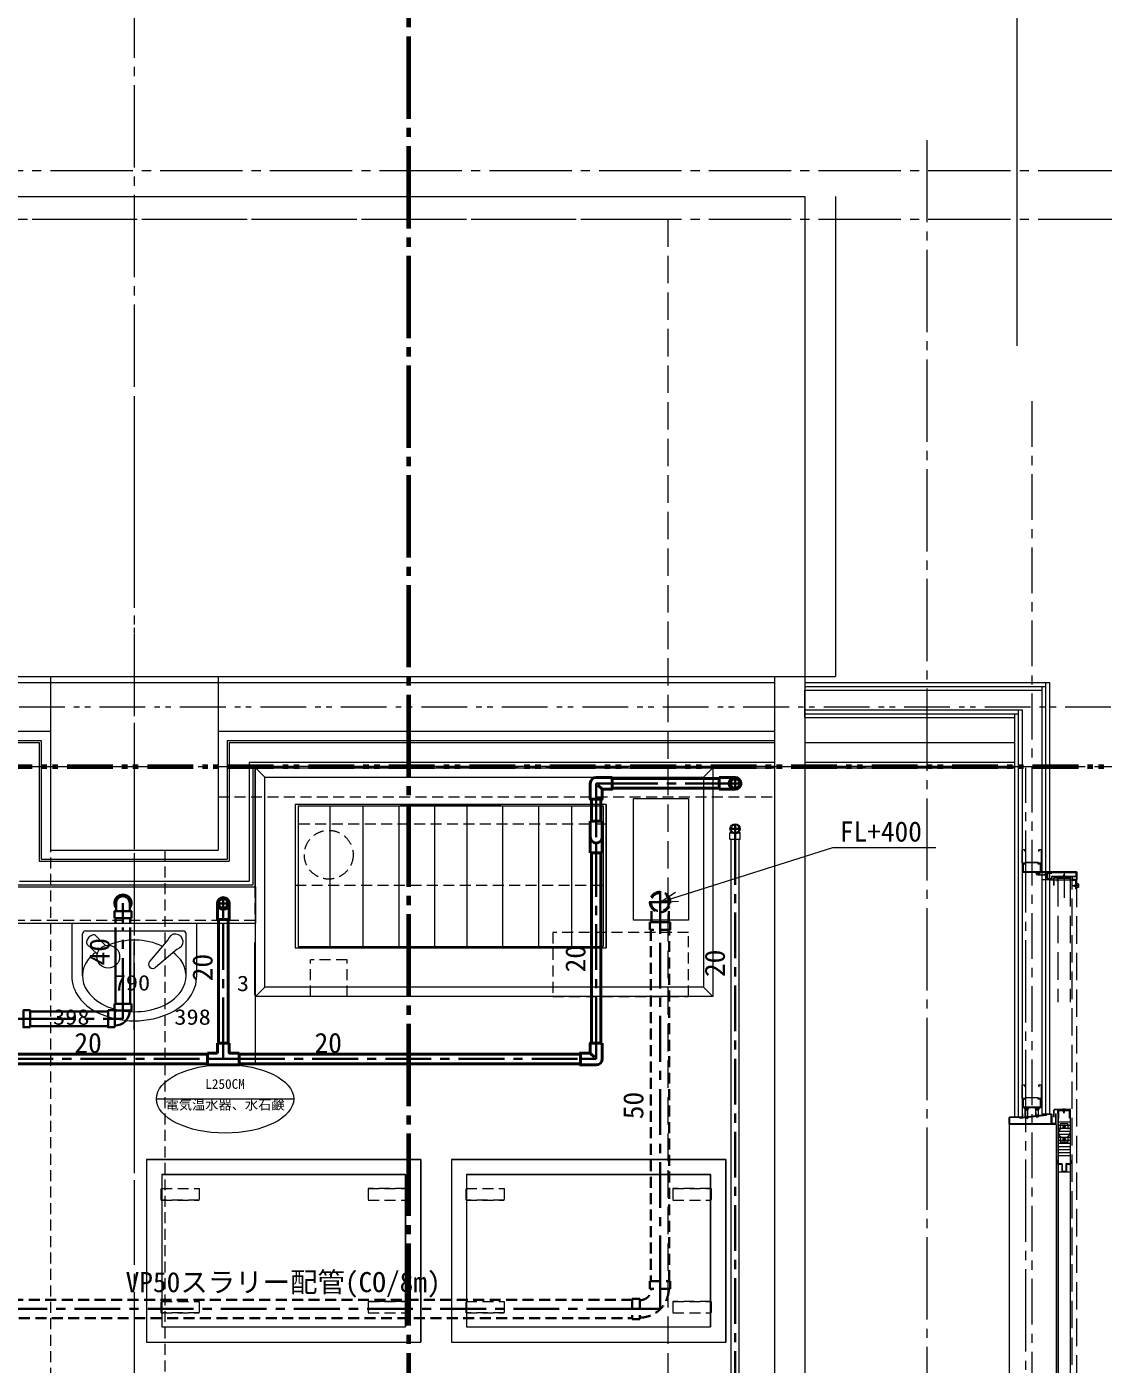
# Model space of a CAD drawing. Units: millimetres at full size, sheet at 1:30. Extents: x -16828 to 149130, y 47892 to 100313.
# Drawn here: x 22932 to 26464, y 61589 to 65977 of the extents above; entities that cross this region are included whole.
import ezdxf
from ezdxf.enums import TextEntityAlignment as Align

# ---------------------------------------------------------------- set-up
doc = ezdxf.new("R2010")
doc.units = ezdxf.units.MM
doc.header["$LTSCALE"] = 30
for name, pattern in [('CHAIN1', [8, 5, -1, 1, -1]), ('CHAIN2', [12, 9, -1, 1, -1]), ('DASHED1', [1.8, 1.2, -0.6]), ('DASHED3', [4, 3, -1]), ('DOUBLE_CHAIN1', [8.8, 5, -1, 0.6, -0.6, 0.6, -1]), ('LONG_DOUBLE_CHAIN', [21.8, 18, -1, 0.6, -0.6, 0.6, -1])]:
    doc.linetypes.add(name, pattern=pattern)
for name, color, linetype, lineweight in [('0-0', 7, 'CHAIN2', 15), ('0-1', 7, 'Continuous', 15), ('0-8', 7, 'Continuous', 15), ('2-0_通芯', 7, 'DOUBLE_CHAIN1', 15), ('2-1_躯体', 7, 'Continuous', 15), ('2-2_間仕切り芯', 7, 'DOUBLE_CHAIN1', 15), ('2-3_間仕切り', 7, 'Continuous', 15), ('2-A_建具', 7, 'Continuous', 15), ('2-B_金物', 7, 'Continuous', 15), ('3-0_AIHO08-壁芯', 7, 'CHAIN2', 15), ('3-4_AIHO30-厨房機器', 7, 'Continuous', 15), ('3-6_AIHO33-厨房機器隠れ線', 7, 'DASHED1', 15), ('3-8_AIHO30-厨房機器LL', 7, 'Continuous', 15), ('3-9_AIHO32-厨房機器補助線', 7, 'LONG_DOUBLE_CHAIN', 15), ('3-A_AIHO34-移動式板金', 7, 'Continuous', 15), ('3-B_AIHO37-移動式板金隠れ線', 7, 'DASHED1', 15), ('3-C_AIHO34-移動式板金LL', 7, 'Continuous', 15), ('3-D_AIHO47-移動式板金アウトライン', 7, 'DASHED1', 15), ('4-5_既存1', 7, 'Continuous', 15), ('4-7_AIHO13-衛生器具', 7, 'Continuous', 15), ('9-6_無題7', 7, 'Continuous', 15), ('9-9_配管－汚水１：硬質塩ビ管（ＤＶ）', 2, 'Continuous', 30), ('9-A_配管－給水３：ＶＬＰ(ＶＤ)', 5, 'Continuous', 40), ('9-B_配管－給湯１２：ＨＴＬＰ（ＵＸ）', 3, 'Continuous', 20)]:
    doc.layers.add(name, color=color, linetype=linetype, lineweight=lineweight)
doc.styles.add('ＭＳ ゴシック', font='')
doc.styles.get('ＭＳ ゴシック').set_extended_font_data('MS Gothic')

msp = doc.modelspace()

# ---------------------------------------------------------------- linework, layer by layer
at = {"layer": '0-0', "color": 1, "lineweight": 60}
msp.add_line((24184.96, 68105.86), (24184.96, 49250.86), dxfattribs=at)
at = {"layer": '0-0'}
for p, q in [((23284.96, 66505.86), (23284.96, 55500.86)), ((11849.96, 65505.86), (32584.96, 65505.86)), ((-9565.04, 63550.86), (35684.96, 63550.86))]:
    msp.add_line(p, q, dxfattribs=at)
at = {"layer": '0-0', "linetype": 'DASHED1'}
msp.add_line((23384.96, 63275.86), (23384.96, 55775.86), dxfattribs=at)
at = {"layer": '0-1'}
for p, q in [((-6110.04, 63845.86), (25484.96, 63845.86)), ((23559.96, 63845.86), (23559.96, 63275.86)), ((25384.96, 63845.86), (25384.96, 59570.86)), ((18459.96, 63665.86), (23009.96, 63665.86)), ((23559.96, 63665.86), (25384.96, 63665.86))]:
    msp.add_line(p, q, dxfattribs=at)
at = {"layer": '0-1', "linetype": 'DASHED3'}
msp.add_line((-925.04, 63825.86), (25384.96, 63825.86), dxfattribs=at)
at = {"layer": '0-1', "linetype": 'DASHED1'}
for p, q in [((23009.96, 63845.86), (23009.96, 55775.86)), ((23559.96, 63450.86), (25384.96, 63450.86))]:
    msp.add_line(p, q, dxfattribs=at)
at = {"layer": '0-1'}
msp.add_lwpolyline([(23009.96, 63845.86), (23009.96, 63275.86), (23559.96, 63275.86)], dxfattribs=at)
at = {"layer": '0-8', "linetype": 'CHAIN2'}
for p, q in [((25884.96, 65605.86), (25884.96, 56653.83)), ((11849.96, 65345.86), (33684.96, 65345.86))]:
    msp.add_line(p, q, dxfattribs=at)
at = {"layer": '0-8', "linetype": 'DASHED3'}
for p, q in [((11324.96, 65345.86), (25034.96, 65345.86)), ((25034.96, 65345.86), (25034.96, 61395.86))]:
    msp.add_line(p, q, dxfattribs=at)
at = {"layer": '0-8'}
msp.add_lwpolyline([(11849.96, 75025.86), (11849.96, 65420.86), (25484.96, 65420.86), (25484.96, 59470.86)], dxfattribs=at)
at = {"layer": '2-0_通芯'}
for p, q in [((23284.96, 64749.43), (23284.96, 62088.17)), ((-9565.04, 63745.86), (35684.96, 63745.86))]:
    msp.add_line(p, q, dxfattribs=at)
at = {"layer": '2-0_通芯', "color": 1, "lineweight": 60}
msp.add_line((-10727.74, 63550.86), (35684.96, 63550.86), dxfattribs=at)
at = {"layer": '2-1_躯体'}
for p, q in [((25584.96, 65420.86), (25584.96, 63845.86)), ((22049.96, 63845.86), (25384.96, 63845.86)), ((23009.96, 63845.86), (23009.96, 63275.86)), ((23559.96, 63845.86), (23559.96, 63275.86)), ((25384.96, 63845.86), (25384.96, 63635.86)), ((25484.96, 63845.86), (25584.96, 63845.86)), ((23559.96, 63665.86), (25384.96, 63665.86)), ((23009.96, 63275.86), (23559.96, 63275.86))]:
    msp.add_line(p, q, dxfattribs=at)
at = {"layer": '2-1_躯体', "linetype": 'DASHED3'}
msp.add_line((22049.96, 63825.86), (25384.96, 63825.86), dxfattribs=at)
at = {"layer": '2-1_躯体'}
msp.add_lwpolyline([(22089.96, 63770.86), (22089.96, 63665.86), (23009.96, 63665.86)], dxfattribs=at)
at = {"layer": '2-2_間仕切り芯', "linetype": 'CHAIN1'}
msp.add_line((26229.96, 64749.43), (26229.96, 58589.33), dxfattribs=at)
at = {"layer": '2-3_間仕切り'}
for p, q in [((25484.96, 63825.86), (25484.96, 63800.86)), ((25484.96, 63813.36), (26274.96, 63813.36)), ((26262.46, 63813.36), (26262.46, 62410.86)), ((26274.96, 63825.86), (26274.96, 62410.86)), ((25484.96, 63735.86), (25484.96, 63800.86)), ((25484.96, 63800.86), (26262.46, 63800.86)), ((25484.96, 63710.86), (25484.96, 63735.86)), ((25484.96, 63723.36), (26184.96, 63723.36)), ((26172.46, 63723.36), (26172.46, 62400.86)), ((26184.96, 63735.86), (26184.96, 62400.86)), ((25484.96, 63710.86), (26172.46, 63710.86)), ((22089.96, 63635.86), (22979.96, 63635.86)), ((22979.96, 63635.86), (22979.96, 63245.86)), ((23589.96, 63635.86), (23589.96, 63245.86)), ((23589.96, 63635.86), (25384.96, 63635.86)), ((22089.96, 63629.36), (22973.46, 63629.36)), ((23596.46, 63629.36), (23596.46, 63239.36)), ((25484.96, 63629.36), (26172.46, 63629.36)), ((23661.46, 63564.36), (23661.46, 63174.36)), ((23673.96, 63551.86), (23673.96, 63161.86)), ((23673.96, 63551.86), (25384.96, 63551.86)), ((23679.96, 63545.86), (23679.96, 63155.86)), ((23679.96, 63545.86), (25384.96, 63545.86)), ((25484.96, 63551.86), (26172.46, 63551.86)), ((22979.96, 63245.86), (23589.96, 63245.86)), ((22886.96, 63155.86), (23682.96, 63155.86)), ((22908.46, 63174.36), (23661.46, 63174.36))]:
    msp.add_line(p, q, dxfattribs=at)
for points in [[(25484.96, 63825.86), (26287.46, 63825.86), (26287.46, 62410.86)], [(25484.96, 63735.86), (26197.46, 63735.86), (26197.46, 62400.86)], [(22973.46, 63629.36), (22973.46, 63239.36), (23596.46, 63239.36)], [(23596.46, 63629.36), (25384.96, 63629.36), (25384.96, 63564.36)], [(25484.96, 63629.36), (25484.96, 63564.36), (26172.46, 63564.36)], [(22895.96, 63551.86), (22895.96, 63161.86), (23673.96, 63161.86)], [(23661.46, 63564.36), (25384.96, 63564.36), (25384.96, 63545.86)], [(25484.96, 63564.36), (25484.96, 63545.86), (26172.46, 63545.86)]]:
    msp.add_lwpolyline(points, dxfattribs=at)
at = {"layer": '2-A_建具'}
for p, q in [((26197.46, 63233.96), (26197.46, 63276.56)), ((26206.66, 63276.96), (26198.26, 63276.96)), ((26198.66, 63277.76), (26206.26, 63277.76)), ((26206.66, 63272.76), (26206.66, 63276.96)), ((26207.13, 63233.56), (26209.13, 63235.56)), ((26250.79, 63235.56), (26209.13, 63235.56)), ((26250.79, 63235.56), (26252.79, 63233.56)), ((26252.46, 63272.76), (26252.46, 63276.56)), ((26261.66, 63276.96), (26253.26, 63276.96)), ((26253.66, 63277.76), (26261.26, 63277.76)), ((26261.66, 63233.56), (26261.66, 63276.96)), ((26262.46, 63233.96), (26262.46, 63276.56)), ((26199.96, 63205.16), (26199.96, 63230.36)), ((26209.96, 63230.46), (26202.26, 63230.46)), ((26257.56, 63202.76), (26202.36, 63202.76)), ((26207.81, 63233.11), (26209.46, 63234.76)), ((26250.46, 63234.76), (26209.46, 63234.76)), ((26246.49, 63201.13), (26252.83, 63194.79)), ((26248.09, 63202.36), (26254.05, 63196.4)), ((26261.26, 63232.76), (26249.96, 63232.76)), ((26249.96, 63230.46), (26249.96, 63232.76)), ((26257.66, 63230.46), (26249.96, 63230.46)), ((26280.36, 63202.76), (26249.96, 63202.76)), ((26280.36, 63193.76), (26249.96, 63193.76)), ((26250.46, 63234.76), (26252.11, 63233.11)), ((26261.66, 63233.56), (26252.79, 63233.56)), ((26257.66, 63205.06), (26257.66, 63230.46)), ((26259.96, 63205.16), (26259.96, 63230.36)), ((26376.66, 63204.36), (26263.46, 63204.36)), ((26279.2, 63201.76), (26267.66, 63201.76)), ((26281.51, 63194.76), (26267.66, 63194.76)), ((26278.87, 63200.26), (26274.1, 63200.26)), ((26281.85, 63196.26), (26274.1, 63196.26)), ((26278.46, 63202.76), (26278.46, 63204.36)), ((26278.46, 63202.76), (26376.86, 63202.76)), ((26278.46, 63199.26), (26278.46, 63184.46)), ((26280.76, 63200.46), (26280.76, 63183.26)), ((26280.76, 63200.46), (26294.86, 63200.46)), ((26294.86, 63202.76), (26294.86, 63200.46)), ((26296.66, 63190.96), (26375.26, 63190.96)), ((26376.86, 63201.36), (26375.26, 63201.36)), ((26375.26, 63190.96), (26375.26, 63201.36)), ((26378.46, 63181.16), (26378.46, 63202.56)), ((26263.46, 63179.36), (26294.86, 63179.36)), ((26278.46, 63180.96), (26278.46, 63179.36)), ((26280.76, 63183.26), (26294.86, 63183.26)), ((26294.86, 63180.96), (26294.86, 63183.26)), ((26296.46, 63189.36), (26375.06, 63189.36)), ((26296.46, 63181.16), (26296.46, 63189.36)), ((26361.46, 63181.16), (26361.46, 63189.36)), ((26363.06, 63180.96), (26363.06, 63189.36)), ((26363.26, 63179.36), (26376.66, 63179.36)), ((26197.46, 62462.06), (26197.46, 62504.66)), ((26198.26, 62461.66), (26198.26, 62505.06)), ((26206.66, 62505.06), (26198.26, 62505.06)), ((26198.66, 62505.86), (26206.26, 62505.86)), ((26206.66, 62500.86), (26206.66, 62505.06)), ((26206.66, 62500.86), (26207.46, 62500.86)), ((26207.46, 62500.86), (26207.46, 62504.66)), ((26252.46, 62500.86), (26252.46, 62504.66)), ((26252.46, 62500.86), (26253.26, 62500.86)), ((26261.66, 62505.06), (26253.26, 62505.06)), ((26253.26, 62500.86), (26253.26, 62505.06)), ((26253.66, 62505.86), (26261.26, 62505.86)), ((26261.66, 62461.66), (26261.66, 62505.06)), ((26262.46, 62462.06), (26262.46, 62504.66)), ((26207.13, 62461.66), (26198.26, 62461.66)), ((26209.96, 62460.86), (26198.66, 62460.86)), ((26199.96, 62433.26), (26199.96, 62458.46)), ((26202.26, 62433.16), (26202.26, 62458.56)), ((26209.96, 62458.56), (26202.26, 62458.56)), ((26207.13, 62461.66), (26209.13, 62463.66)), ((26207.81, 62461.21), (26209.46, 62462.86)), ((26250.79, 62463.66), (26209.13, 62463.66)), ((26250.46, 62462.86), (26209.46, 62462.86)), ((26209.96, 62458.56), (26209.96, 62460.86)), ((26249.96, 62458.56), (26249.96, 62460.86)), ((26261.26, 62460.86), (26249.96, 62460.86)), ((26257.66, 62458.56), (26249.96, 62458.56)), ((26250.46, 62462.86), (26252.11, 62461.21)), ((26250.79, 62463.66), (26252.79, 62461.66)), ((26261.66, 62461.66), (26252.79, 62461.66)), ((26257.66, 62433.16), (26257.66, 62458.56)), ((26259.96, 62433.26), (26259.96, 62458.46)), ((26198.46, 62400.86), (26198.46, 62410.86)), ((26200.06, 62410.86), (26198.46, 62410.86)), ((26200.06, 62401.76), (26200.06, 62410.86)), ((26257.66, 62433.16), (26202.26, 62433.16)), ((26257.56, 62430.86), (26202.36, 62430.86)), ((26207.96, 62397.36), (26207.96, 62426.36)), ((26208.36, 62428.23), (26214.33, 62422.27)), ((26208.96, 62398.52), (26208.96, 62410.06)), ((26209.59, 62429.83), (26215.93, 62423.49)), ((26210.46, 62398.85), (26210.46, 62403.62)), ((26214.46, 62395.87), (26214.46, 62403.62)), ((26215.96, 62396.21), (26215.96, 62410.06)), ((26216.96, 62397.36), (26216.96, 62426.36)), ((26242.96, 62402.36), (26242.96, 62426.36)), ((26243.96, 62401.21), (26243.96, 62415.06)), ((26250.33, 62429.83), (26243.99, 62423.49)), ((26245.46, 62400.87), (26245.46, 62408.62)), ((26251.55, 62428.23), (26245.59, 62422.27)), ((26249.46, 62403.85), (26249.46, 62408.62)), ((26250.96, 62403.52), (26250.96, 62415.06)), ((26251.96, 62402.36), (26251.96, 62426.36)), ((26263.46, 62410.86), (26292.56, 62410.86)), ((26269.96, 62409.26), (26269.96, 62410.86)), ((26269.96, 62409.26), (26293.36, 62409.26)), ((26277.86, 62409.26), (26277.86, 62406.96)), ((26293.36, 62380.16), (26293.36, 62409.26)), ((26294.96, 62408.46), (26294.96, 62379.06)), ((26301.86, 62400.86), (26301.86, 62423.36)), ((26303.86, 62424.66), (26355.66, 62424.66)), ((26304.36, 62425.86), (26354.36, 62425.86)), ((26307.86, 62377.46), (26307.86, 62410.86)), ((26309.46, 62410.86), (26307.86, 62410.86)), ((26309.46, 62378.56), (26309.46, 62410.86)), ((26314.06, 62422.16), (26314.06, 62413.86)), ((26314.06, 62413.86), (26315.26, 62413.86)), ((26315.26, 62423.46), (26355.66, 62423.46)), ((26315.26, 62423.46), (26315.26, 62413.86)), ((26315.46, 62421.96), (26315.46, 61487.86)), ((26316.06, 62422.26), (26316.06, 61487.56)), ((26316.06, 62422.26), (26322.96, 62422.26)), ((26316.36, 62422.86), (26322.96, 62422.86)), ((26353.26, 62420.26), (26317.66, 62420.26)), ((26317.66, 62396.86), (26317.66, 62420.26)), ((26351.86, 62421.86), (26319.06, 62421.86)), ((26322.96, 62422.86), (26322.96, 62422.26)), ((26339.46, 62425.86), (26331.46, 62425.86)), ((26331.46, 62425.56), (26331.46, 62425.86)), ((26339.46, 62425.56), (26331.46, 62425.56)), ((26331.46, 62425.56), (26333.96, 62423.06)), ((26332.47, 62424.66), (26333.31, 62423.86)), ((26333.31, 62423.86), (26337.61, 62423.86)), ((26333.46, 62421.06), (26337.46, 62422.47)), ((26333.46, 62419.65), (26337.46, 62421.06)), ((26333.46, 62418.24), (26337.46, 62419.65)), ((26333.46, 62416.83), (26337.46, 62418.24)), ((26333.96, 62417.48), (26333.96, 62423.06)), ((26336.96, 62423.06), (26333.96, 62423.06)), ((26335.46, 62413.86), (26333.96, 62417.48)), ((26333.98, 62415.6), (26337.2, 62416.74)), ((26334.6, 62414.41), (26336.87, 62415.21)), ((26335.46, 62413.86), (26336.96, 62417.48)), ((26339.46, 62425.56), (26336.96, 62423.06)), ((26336.96, 62417.48), (26336.96, 62423.06)), ((26338.45, 62424.66), (26337.61, 62423.86)), ((26339.46, 62425.56), (26339.46, 62425.86)), ((26347.96, 62422.86), (26354.56, 62422.86)), ((26353.26, 62396.86), (26353.26, 62420.26)), ((26354.86, 62422.26), (26354.86, 61487.56)), ((26355.46, 62421.96), (26355.46, 61487.86)), ((26355.66, 62413.86), (26355.66, 62424.66)), ((26355.66, 62413.86), (26356.86, 62413.86)), ((26356.86, 62413.86), (26356.86, 62423.36)), ((26155.46, 62378.26), (26155.46, 62398.46)), ((26155.46, 62375.86), (26155.46, 60590.86)), ((26197.56, 62399.26), (26157.06, 62399.26)), ((26157.06, 62377.46), (26157.06, 62399.26)), ((26307.86, 62377.46), (26157.06, 62377.46)), ((26157.86, 62400.86), (26198.46, 62400.86)), ((26306.76, 62375.86), (26157.86, 62375.86)), ((26190.06, 62396.96), (26190.06, 62399.26)), ((26307.86, 62379.06), (26294.96, 62379.06)), ((26309.46, 62375.86), (26309.46, 60590.86)), ((26317.66, 62396.86), (26316.06, 62396.86)), ((26316.06, 62384.06), (26354.86, 62384.06)), ((26316.06, 62374.06), (26354.86, 62374.06)), ((26316.06, 62364.06), (26354.86, 62364.06)), ((26354.86, 62396.86), (26353.26, 62396.86)), ((26355.46, 62374.26), (26355.46, 62333.06)), ((26316.06, 62354.06), (26354.86, 62354.06)), ((26316.06, 62344.06), (26354.86, 62344.06)), ((26316.06, 62334.06), (26354.86, 62334.06)), ((26316.06, 62324.06), (26354.86, 62324.06)), ((26316.06, 62314.06), (26354.86, 62314.06)), ((26316.06, 62304.06), (26354.86, 62304.06)), ((26316.06, 62294.06), (26354.86, 62294.06)), ((26316.06, 62284.06), (26354.86, 62284.06)), ((26316.06, 62274.06), (26354.86, 62274.06)), ((26316.06, 62220.66), (26354.86, 62220.66))]:
    msp.add_line(p, q, dxfattribs=at)
at = {"layer": '2-A_建具', "linetype": 'DASHED3'}
for p, q in [((26333.04, 63192.45), (26334.59, 63195.2)), ((26333.92, 63190.96), (26337, 63190.96)), ((26335.46, 63206.36), (26335.46, 63119.9)), ((26337.88, 63192.45), (26336.33, 63195.2)), ((26288.46, 63178.86), (26376.66, 63178.86)), ((26301.86, 63161.36), (26301.86, 63183.86)), ((26303.86, 63185.16), (26354.86, 63185.16)), ((26304.36, 63186.36), (26354.36, 63186.36)), ((26314.06, 63173.16), (26314.06, 63182.66)), ((26315.26, 63183.96), (26354.86, 63183.96)), ((26315.46, 63180.96), (26315.46, 62777.61)), ((26329.96, 63186.36), (26329.96, 63189.36)), ((26329.96, 63189.36), (26340.96, 63189.36)), ((26340.96, 63186.36), (26340.96, 63189.36)), ((26355.46, 63180.96), (26355.46, 62777.61)), ((26355.66, 63174.36), (26355.66, 63184.36)), ((26355.66, 63174.36), (26356.86, 63174.36)), ((26356.86, 63174.36), (26356.86, 63183.86)), ((26361.46, 59787.36), (26361.46, 63179.36)), ((26362.26, 63177.76), (26362.26, 63179.36)), ((26372.86, 63179.36), (26362.26, 63179.36)), ((26362.26, 63177.76), (26373.02, 63177.76)), ((26384.57, 63159.36), (26364.46, 63159.36)), ((26367.26, 63160.96), (26367.66, 63161.36)), ((26367.66, 63161.36), (26376.46, 63161.36)), ((26367.66, 63157.36), (26376.46, 63157.36)), ((26373.66, 63149.36), (26373.66, 63177.12)), ((26375.26, 63149.36), (26373.66, 63149.36)), ((26375.26, 63176.96), (26375.26, 63149.36)), ((26376.46, 63178.86), (26376.46, 59787.86)), ((26377.26, 63164.36), (26376.46, 63164.36)), ((26377.26, 63154.36), (26376.46, 63154.36)), ((26377.26, 63165.36), (26377.76, 63165.86)), ((26377.26, 63165.36), (26377.26, 63153.36)), ((26377.26, 63153.36), (26377.76, 63152.86)), ((26381.26, 63165.86), (26377.76, 63165.86)), ((26381.26, 63152.86), (26377.76, 63152.86)), ((26381.26, 63165.86), (26382.26, 63164.86)), ((26382.26, 63153.86), (26381.26, 63152.86)), ((26382.26, 63164.86), (26382.26, 63153.86)), ((26190.06, 62399.26), (26277.86, 62409.26)), ((26190.06, 62396.96), (26277.86, 62406.96)), ((26315.46, 62374.26), (26315.46, 62333.06)), ((26347.96, 62378.36), (26322.96, 62378.36)), ((26322.96, 62378.36), (26322.96, 62360.61)), ((26347.96, 62378.36), (26347.96, 62360.61)), ((26322.96, 62336.11), (26322.96, 62318.36)), ((26347.96, 62318.36), (26322.96, 62318.36)), ((26347.96, 62336.11), (26347.96, 62318.36)), ((26313.46, 62257.86), (26313.46, 62247.86)), ((26313.46, 62257.86), (26315.06, 62257.86)), ((26315.46, 62245.86), (26327.96, 62245.86)), ((26327.96, 62245.86), (26327.96, 62222.86)), ((26341.36, 62245.46), (26341.36, 62222.46)), ((26342.96, 62245.86), (26342.96, 62222.86)), ((26342.96, 62245.86), (26355.46, 62245.86)), ((26343.36, 62247.46), (26355.86, 62247.46)), ((26355.86, 62257.86), (26357.46, 62257.86)), ((26355.86, 62257.86), (26355.86, 62247.46)), ((26357.46, 62257.86), (26357.46, 62247.86)), ((26329.96, 62220.86), (26340.96, 62220.86))]:
    msp.add_line(p, q, dxfattribs=at)
at = {"layer": '2-A_建具'}
for points in [[(26207.13, 63233.56), (26198.26, 63233.56), (26198.26, 63276.96)], [(26206.66, 63272.76), (26207.46, 63272.76), (26207.46, 63276.56)], [(26252.46, 63272.76), (26253.26, 63272.76), (26253.26, 63276.96)], [(26209.96, 63230.46), (26209.96, 63232.76), (26198.66, 63232.76)], [(26257.66, 63205.06), (26202.26, 63205.06), (26202.26, 63230.46)], [(26363.06, 63180.96), (26376.86, 63180.96), (26376.86, 63202.76)], [(26278.46, 63180.96), (26294.86, 63180.96), (26294.86, 63189.16)], [(26301.86, 62400.86), (26303.06, 62400.86), (26303.06, 62423.86)], [(26347.96, 62422.86), (26347.96, 62422.26), (26354.86, 62422.26)]]:
    msp.add_lwpolyline(points, dxfattribs=at)
at = {"layer": '2-A_建具', "linetype": 'DASHED3'}
for points in [[(26301.86, 63161.36), (26303.06, 63161.36), (26303.06, 63184.36)], [(26314.06, 63173.16), (26315.26, 63173.16), (26315.26, 63183.96)], [(26367.26, 63160.96), (26367.26, 63157.76), (26367.66, 63157.36)], [(26315.06, 62257.86), (26315.06, 62247.46), (26327.56, 62247.46)], [(26329.56, 62245.46), (26329.56, 62222.46), (26341.36, 62222.46)]]:
    msp.add_lwpolyline(points, dxfattribs=at)
at = {"layer": '2-A_建具'}
for centre in [(26249.96, 63198.26), (26212.46, 62426.36), (26247.46, 62426.36)]:
    msp.add_circle(centre, 4.5, dxfattribs=at)
at = {"layer": '2-A_建具', "linetype": 'DASHED3'}
for centre, radius in [((26335.46, 62348.36), 17.5), ((26335.46, 62370.86), 3.25), ((26335.46, 62325.86), 3.25)]:
    msp.add_circle(centre, radius, dxfattribs=at)
at = {"layer": '2-A_建具'}
for centre, radius, start, end in [((26198.66, 63276.56), 1.2, 90, 180), ((26206.26, 63276.56), 1.2, 0, 90), ((26253.66, 63276.56), 1.2, 90, 180), ((26261.26, 63276.56), 1.2, 0, 90), ((26198.66, 63233.96), 1.2, 180, 270), ((26202.36, 63230.36), 2.4, 90, 180), ((26202.36, 63205.16), 2.4, 180, 270), ((26206.96, 63233.96), 1.2, 270, 315), ((26246.5, 63202.19), 4.02, 171.82006, 255.0162), ((26252.96, 63233.96), 1.2, 225, 270), ((26253.42, 63202.19), 4.02, 284.9838, 8.17994), ((26257.56, 63230.36), 2.4, 0, 90), ((26257.56, 63205.16), 2.4, 270, 0), ((26261.26, 63233.96), 1.2, 270, 0), ((26278.46, 63202.76), 1, 90, 244.15807), ((26278.46, 63200.96), 1, 90, 244.15807), ((26278.46, 63199.16), 1, 90, 244.15807), ((26278.46, 63197.36), 1, 90, 244.15807), ((26278.46, 63195.56), 1, 90, 244.15807), ((26278.46, 63193.76), 1, 90, 270), ((26281.96, 63199.26), 3.5, 90, 180), ((26281.3, 63200.51), 2.44, 112.61986, 247.38014), ((26279.42, 63200.51), 2.44, 292.61986, 67.38014), ((26279.42, 63196.01), 2.44, 292.61986, 67.38014), ((26296.66, 63189.16), 1.8, 90, 180), ((26375.06, 63191.16), 1.8, 270, 0), ((26376.66, 63202.56), 1.8, 0, 90), ((26281.96, 63184.46), 3.5, 180, 270), ((26294.66, 63181.16), 1.8, 270, 0), ((26363.26, 63181.16), 1.8, 180, 270), ((26376.66, 63181.16), 1.8, 270, 0), ((26198.66, 62504.66), 1.2, 90, 180), ((26206.26, 62504.66), 1.2, 0, 90), ((26253.66, 62504.66), 1.2, 90, 180), ((26261.26, 62504.66), 1.2, 0, 90), ((26198.66, 62462.06), 1.2, 180, 270), ((26202.36, 62458.46), 2.4, 90, 180), ((26206.96, 62462.06), 1.2, 270, 315), ((26252.96, 62462.06), 1.2, 225, 270), ((26257.56, 62458.46), 2.4, 0, 90), ((26261.26, 62462.06), 1.2, 270, 0), ((26197.56, 62401.76), 2.5, 270, 0), ((26202.36, 62433.26), 2.4, 180, 270), ((26209, 62430.29), 4.02, 171.82006, 255.0162), ((26215.92, 62430.29), 4.02, 284.9838, 8.17994), ((26244, 62430.29), 4.02, 171.82006, 255.0162), ((26242.96, 62404.26), 1, 0, 180), ((26245.21, 62403.3), 2.44, 202.61986, 337.38014), ((26244.76, 62404.26), 1, 0, 154.15807), ((26246.56, 62404.26), 1, 0, 154.15807), ((26248.36, 62404.26), 1, 0, 154.15807), ((26249.71, 62401.42), 2.44, 22.61986, 157.38014), ((26249.71, 62403.3), 2.44, 202.61986, 337.38014), ((26250.16, 62404.26), 1, 0, 154.15807), ((26251.96, 62404.26), 1, 0, 154.15807), ((26250.92, 62430.29), 4.02, 284.9838, 8.17994), ((26257.56, 62433.26), 2.4, 270, 0), ((26292.56, 62408.46), 2.4, 0, 90), ((26304.36, 62423.36), 2.5, 90, 180), ((26303.86, 62423.86), 0.8, 90, 180), ((26316.56, 62422.16), 2.5, 90, 180), ((26316.36, 62421.96), 0.9, 90, 180), ((26319.06, 62418.86), 3, 90, 180), ((26351.86, 62418.86), 3, 0, 90), ((26354.36, 62423.36), 2.5, 0, 90), ((26354.56, 62421.96), 0.9, 0, 90), ((26157.86, 62398.46), 2.4, 90, 180), ((26157.86, 62378.26), 2.4, 180, 270), ((26207.96, 62399.26), 1, 25.84193, 180), ((26210.21, 62396.42), 2.44, 22.61986, 157.38014), ((26210.21, 62398.3), 2.44, 202.61986, 337.38014), ((26209.76, 62399.26), 1, 25.84193, 180), ((26211.56, 62399.26), 1, 25.84193, 180), ((26213.36, 62399.26), 1, 25.84193, 180), ((26214.71, 62398.3), 2.44, 202.61986, 337.38014), ((26215.16, 62399.26), 1, 25.84193, 180), ((26216.96, 62399.26), 1, 0, 180), ((26296.06, 62380.16), 2.7, 180, 270), ((26306.76, 62378.56), 2.7, 270, 0)]:
    msp.add_arc(centre, radius, start, end, dxfattribs=at)
at = {"layer": '2-A_建具', "linetype": 'DASHED3'}
for centre, radius, start, end in [((26333.92, 63191.96), 1, 150.7361, 270), ((26335.46, 63194.72), 1, 29.2639, 150.7361), ((26337, 63191.96), 1, 270, 29.2639), ((26304.36, 63183.86), 2.5, 90, 180), ((26303.86, 63184.36), 0.8, 90, 180), ((26316.56, 63182.66), 2.5, 90, 180), ((26354.36, 63183.86), 2.5, 0, 90), ((26354.86, 63184.36), 0.8, 0, 90), ((26372.86, 63176.96), 2.4, 0, 90), ((26373.02, 63177.12), 0.64, 0, 90), ((26315.46, 62247.86), 2, 180, 270), ((26327.56, 62245.46), 2, 0, 90), ((26343.36, 62245.46), 2, 90, 180), ((26355.46, 62247.86), 2, 270, 0), ((26329.96, 62222.86), 2, 180, 270), ((26340.96, 62222.86), 2, 270, 0)]:
    msp.add_arc(centre, radius, start, end, dxfattribs=at)
at = {"layer": '2-B_金物', "linetype": 'DASHED1'}
for p in [(23679.96, 63155.86), (22889.96, 63045.86)]:
    msp.add_line(p, (23679.96, 63045.86), dxfattribs=at)
at = {"layer": '2-B_金物'}
for p, q in [((23682.96, 63155.86), (23682.96, 63035.86)), ((22886.96, 63035.86), (23682.96, 63035.86)), ((23284.96, 62687.87), (23284.96, 62972.85)), ((23679.96, 62800.04), (23679.96, 62972.85)), ((23682.96, 62575.7), (23682.96, 62972.85))]:
    msp.add_line(p, q, dxfattribs=at)
at = {"layer": '3-0_AIHO08-壁芯'}
msp.add_line((26209.96, 59470.86), (26209.96, 63545.86), dxfattribs=at)
at = {"layer": '3-4_AIHO30-厨房機器'}
msp.add_lwpolyline([(23682.96, 62795.86), (23682.96, 63545.86), (25182.96, 63545.86), (25182.96, 62795.86)], close=True, dxfattribs=at)
at = {"layer": '3-6_AIHO33-厨房機器隠れ線'}
for p, q in [((24832.96, 63360.86), (23812.96, 63360.86)), ((23812.96, 63160.86), (24832.96, 63160.86)), ((23862.96, 62795.86), (23862.96, 62915.86)), ((23982.96, 62915.86), (23862.96, 62915.86)), ((23982.96, 62795.86), (23982.96, 62915.86))]:
    msp.add_line(p, q, dxfattribs=at)
msp.add_lwpolyline([(24657.96, 62795.86), (25102.96, 62795.86), (25102.96, 63005.86), (24657.96, 63005.86)], close=True, dxfattribs=at)
msp.add_circle((23922.96, 63260.86), 80, dxfattribs=at)
at = {"layer": '3-8_AIHO30-厨房機器LL'}
for p, q in [((23682.96, 63545.86), (23712.96, 63515.86)), ((25182.96, 63545.86), (25152.96, 63515.86)), ((23812.96, 63425.86), (23812.96, 62955.86)), ((23822.96, 63421.86), (23822.96, 62959.86)), ((23822.96, 63421.86), (24822.96, 63421.86)), ((23926.29, 63421.86), (23926.29, 62959.86)), ((24034.63, 63421.86), (24034.63, 62959.86)), ((24152.96, 63421.86), (24152.96, 62959.86)), ((24157.96, 63425.86), (24487.96, 63425.86)), ((24269.63, 63421.86), (24269.63, 62959.86)), ((24376.29, 63421.86), (24376.29, 62959.86)), ((24492.96, 63421.86), (24492.96, 62959.86)), ((24611.29, 63421.86), (24611.29, 62959.86)), ((24719.63, 63421.86), (24719.63, 62959.86)), ((24822.96, 63421.86), (24822.96, 62959.86)), ((24832.96, 63425.86), (24832.96, 62955.86)), ((23812.96, 63360.86), (23812.96, 63160.86)), ((23822.96, 62959.86), (24822.96, 62959.86)), ((24157.96, 62955.86), (24487.96, 62955.86)), ((23712.96, 62825.86), (23682.96, 62795.86)), ((25152.96, 62825.86), (25182.96, 62795.86))]:
    msp.add_line(p, q, dxfattribs=at)
for points in [[(23712.96, 62825.86), (23712.96, 63515.86), (25152.96, 63515.86), (25152.96, 62825.86)], [(23812.96, 62955.86), (24832.96, 62955.86), (24832.96, 63425.86), (23812.96, 63425.86)]]:
    msp.add_lwpolyline(points, close=True, dxfattribs=at)
at = {"layer": '3-9_AIHO32-厨房機器補助線'}
msp.add_lwpolyline([(24922.96, 63445.86), (25102.96, 63445.86), (25102.96, 63045.86), (24922.96, 63045.86)], close=True, dxfattribs=at)
at = {"layer": '3-A_AIHO34-移動式板金'}
for p, q in [((23325.32, 62261.43), (24225.32, 62261.43)), ((23325.32, 62261.43), (23325.32, 61661.43)), ((24225.32, 62261.43), (24225.32, 61661.43)), ((24325.32, 62261.43), (25225.32, 62261.43)), ((24325.32, 62261.43), (24325.32, 61661.43)), ((25225.32, 62261.43), (25225.32, 61661.43)), ((23325.32, 61661.43), (24225.32, 61661.43)), ((24325.32, 61661.43), (25225.32, 61661.43))]:
    msp.add_line(p, q, dxfattribs=at)
at = {"layer": '3-B_AIHO37-移動式板金隠れ線'}
for p, q in [((23373.32, 62165.43), (23498.32, 62165.43)), ((23373.32, 62165.43), (23373.32, 62127.43)), ((23498.32, 62165.43), (23498.32, 62127.43)), ((24052.32, 62165.43), (24177.32, 62165.43)), ((24052.32, 62165.43), (24052.32, 62127.43)), ((24177.32, 62165.43), (24177.32, 62127.43)), ((24373.32, 62165.43), (24498.32, 62165.43)), ((24373.32, 62165.43), (24373.32, 62127.43)), ((24498.32, 62165.43), (24498.32, 62127.43)), ((25052.32, 62165.43), (25177.32, 62165.43)), ((25052.32, 62165.43), (25052.32, 62127.43)), ((25177.32, 62165.43), (25177.32, 62127.43)), ((23373.32, 62127.43), (23498.32, 62127.43)), ((24052.32, 62127.43), (24177.32, 62127.43)), ((24373.32, 62127.43), (24498.32, 62127.43)), ((25052.32, 62127.43), (25177.32, 62127.43)), ((23373.32, 61795.43), (23498.32, 61795.43)), ((23373.32, 61795.43), (23373.32, 61757.43)), ((23498.32, 61795.43), (23498.32, 61757.43)), ((24052.32, 61795.43), (24177.32, 61795.43)), ((24052.32, 61795.43), (24052.32, 61757.43)), ((24177.32, 61795.43), (24177.32, 61757.43)), ((24373.32, 61795.43), (24498.32, 61795.43)), ((24373.32, 61795.43), (24373.32, 61757.43)), ((24498.32, 61795.43), (24498.32, 61757.43)), ((25052.32, 61795.43), (25177.32, 61795.43)), ((25052.32, 61795.43), (25052.32, 61757.43)), ((25177.32, 61795.43), (25177.32, 61757.43)), ((23373.32, 61757.43), (23498.32, 61757.43)), ((24052.32, 61757.43), (24177.32, 61757.43)), ((24373.32, 61757.43), (24498.32, 61757.43)), ((25052.32, 61757.43), (25177.32, 61757.43))]:
    msp.add_line(p, q, dxfattribs=at)
at = {"layer": '3-C_AIHO34-移動式板金LL'}
for p, q in [((23375.32, 62211.43), (24175.32, 62211.43)), ((23375.32, 62211.43), (23375.32, 61711.43)), ((24175.32, 62211.43), (24175.32, 61711.43)), ((24375.32, 62211.43), (25175.32, 62211.43)), ((24375.32, 62211.43), (24375.32, 61711.43)), ((25175.32, 62211.43), (25175.32, 61711.43)), ((23375.32, 61711.43), (24175.32, 61711.43)), ((24375.32, 61711.43), (25175.32, 61711.43))]:
    msp.add_line(p, q, dxfattribs=at)
at = {"layer": '3-D_AIHO47-移動式板金アウトライン', "linetype": 'Continuous'}
for points in [[(23325.32, 61661.43), (24225.32, 61661.43), (24225.32, 62261.43), (23325.32, 62261.43)], [(24325.32, 61661.43), (25225.32, 61661.43), (25225.32, 62261.43), (24325.32, 62261.43)], [(23375.32, 61711.43), (24175.32, 61711.43), (24175.32, 62211.43), (23375.32, 62211.43)], [(24375.32, 61711.43), (25175.32, 61711.43), (25175.32, 62211.43), (24375.32, 62211.43)]]:
    msp.add_lwpolyline(points, close=True, dxfattribs=at)
at = {"layer": '3-D_AIHO47-移動式板金アウトライン'}
for points in [[(23373.32, 62165.43), (23498.32, 62165.43), (23498.32, 62127.43), (23373.32, 62127.43)], [(24052.32, 62127.43), (24177.32, 62127.43), (24177.32, 62165.43), (24052.32, 62165.43)], [(24373.32, 62165.43), (24498.32, 62165.43), (24498.32, 62127.43), (24373.32, 62127.43)], [(25052.32, 62127.43), (25177.32, 62127.43), (25177.32, 62165.43), (25052.32, 62165.43)], [(23498.32, 61757.43), (23373.32, 61757.43), (23373.32, 61795.43), (23498.32, 61795.43)], [(24052.32, 61757.43), (24177.32, 61757.43), (24177.32, 61795.43), (24052.32, 61795.43)], [(24498.32, 61757.43), (24373.32, 61757.43), (24373.32, 61795.43), (24498.32, 61795.43)], [(25052.32, 61757.43), (25177.32, 61757.43), (25177.32, 61795.43), (25052.32, 61795.43)]]:
    msp.add_lwpolyline(points, close=True, dxfattribs=at)
at = {"layer": '4-5_既存1'}
msp.add_line((25484.96, 65420.86), (25484.96, 63845.86), dxfattribs=at)
at = {"layer": '4-7_AIHO13-衛生器具'}
for p, q in [((23079.96, 63035.86), (23489.96, 63035.86)), ((23079.96, 63035.86), (23079.96, 62864.24)), ((23374.97, 63035.86), (23394.97, 63035.86)), ((23489.96, 62864.24), (23489.96, 63035.86)), ((23114.96, 62863.36), (23114.96, 63000.86)), ((23124.96, 63010.86), (23444.96, 63010.86)), ((23190.13, 62962.68), (23158.95, 62995.02)), ((23395.55, 62981.34), (23335.35, 62910.55)), ((23454.96, 62863.36), (23454.96, 63000.86)), ((23130.8, 62966.87), (23163.14, 62935.69)), ((23425.41, 62951.47), (23354.63, 62891.26))]:
    msp.add_line(p, q, dxfattribs=at)
msp.add_circle((23199.46, 62926.36), 37.5, dxfattribs=at)
for centre, radius, start, end in [((23124.96, 63000.86), 10, 90, 180), ((23137.74, 62974.07), 10, 164.69517, 226.04339), ((23157.03, 62968.79), 30, 105.3058, 164.69517), ((23151.75, 62988.08), 10, 43.95652, 105.3058), ((23284.96, 62760.86), 220, 65.06722, 112.67346), ((23419.94, 62975.86), 25, 282.64013, 167.32941), ((23444.96, 63000.86), 10, 0, 90), ((23242.77, 62828.83), 140, 127.1465, 141.11199), ((23327.15, 62828.83), 140, 38.88801, 52.65285), ((23199.96, 62863.36), 85, 141.11199, 216.50992), ((23345.77, 62901.69), 13.68, 139.62111, 310.38272), ((23369.96, 62863.36), 85, 323.49008, 38.88801), ((23199.96, 62864.24), 120, 180, 216.75895), ((23369.96, 62864.24), 120, 323.24105, 0), ((23252.2, 62902.03), 150, 216.50992, 248.65668), ((23317.72, 62902.03), 150, 291.34332, 323.49008), ((23232, 62888.17), 160, 216.75895, 243.81443), ((23284.96, 62985.86), 240, 248.65668, 291.34332), ((23337.91, 62888.17), 160, 296.18557, 323.24105), ((23284.96, 62995.86), 280.01, 243.81443, 296.18557)]:
    msp.add_arc(centre, radius, start, end, dxfattribs=at)
at = {"layer": '9-6_無題7'}
for p, q in [((26181.08, 64930.34), (26181.08, 67493.93)), ((25009.96, 63105.55), (25577.22, 63284.29)), ((25577.22, 63284.29), (25914.72, 63284.29)), ((25009.96, 63105.55), (25060.57, 63137.78)), ((25009.96, 63105.55), (25069.9, 63108.15)), ((23357.97, 62459.94), (23807.97, 62459.94))]:
    msp.add_line(p, q, dxfattribs=at)
msp.add_ellipse((23582.97, 62459.94), major_axis=(225, 0), ratio=0.5, dxfattribs=at)
at = {"layer": '9-9_配管－汚水１：硬質塩ビ管（ＤＶ）', "linetype": 'CHAIN1'}
for p, q in [((23247.84, 63130.25), (23247.84, 63131.05)), ((24973.96, 63105.55), (25045.96, 63105.55)), ((25009.96, 63069.55), (25009.96, 63141.55)), ((23219.04, 63102.25), (23219.84, 63102.25)), ((23247.84, 63053.25), (23247.84, 63102.25)), ((23275.84, 63102.25), (23276.64, 63102.25)), ((25009.96, 63014.55), (25009.96, 63075.55)), ((23247.84, 63053.25), (23247.84, 63037.25)), ((23247.84, 62771.74), (23247.84, 63022.25)), ((25009.96, 61861.86), (25009.96, 63014.55)), ((23247.84, 62771.74), (23247.84, 62722.74)), ((22943.2, 62722.74), (22894.2, 62722.74)), ((22943.2, 62722.74), (23198.84, 62722.74)), ((23198.84, 62722.74), (23247.84, 62722.74)), ((25009.96, 61861.86), (25009.96, 61770.86)), ((24918.96, 61770.86), (22042.48, 61770.86)), ((24918.96, 61770.86), (25009.96, 61770.86))]:
    msp.add_line(p, q, dxfattribs=at)
at = {"layer": '9-9_配管－汚水１：硬質塩ビ管（ＤＶ）'}
for p, q in [((23225.34, 63075.25), (23225.34, 63102.25)), ((23270.34, 63075.25), (23270.34, 63102.25)), ((23223.84, 63053.25), (23223.84, 63037.25)), ((23223.84, 63022.25), (23223.84, 62771.74)), ((23271.84, 63037.25), (23271.84, 63053.25)), ((23271.84, 62771.74), (23271.84, 63022.25)), ((23219.84, 62771.74), (23275.84, 62771.74)), ((23198.84, 62746.74), (22943.2, 62746.74)), ((23198.84, 62750.74), (23220.84, 62750.74)), ((23220.84, 62694.74), (23220.84, 62750.74)), ((22943.2, 62698.74), (23198.84, 62698.74))]:
    msp.add_line(p, q, dxfattribs=at)
at = {"layer": '9-9_配管－汚水１：硬質塩ビ管（ＤＶ）', "linetype": 'DASHED1'}
for p, q in [((24981.46, 63039.55), (24981.46, 63087.94)), ((25038.46, 63039.55), (25038.46, 63087.94)), ((24976.46, 63039.55), (25009.96, 63039.55)), ((25043.46, 63039.55), (25009.96, 63039.55)), ((25043.46, 63039.55), (25043.46, 63014.55)), ((24979.96, 63014.55), (24979.96, 61861.86)), ((25039.96, 61861.86), (25039.96, 63014.55)), ((24976.46, 61861.86), (24976.46, 61836.86)), ((25043.46, 61836.86), (24976.46, 61836.86)), ((24918.96, 61800.86), (22042.48, 61800.86)), ((24918.96, 61804.36), (24918.96, 61737.36)), ((22042.48, 61740.86), (24918.96, 61740.86))]:
    msp.add_line(p, q, dxfattribs=at)
at = {"layer": '9-9_配管－汚水１：硬質塩ビ管（ＤＶ）'}
for points in [[(23219.84, 63053.25), (23275.84, 63053.25), (23275.84, 63075.25), (23219.84, 63075.25)], [(22943.2, 62694.74), (22943.2, 62750.74), (22921.2, 62750.74), (22921.2, 62694.74)]]:
    msp.add_lwpolyline(points, close=True, dxfattribs=at)
at = {"layer": '9-9_配管－汚水１：硬質塩ビ管（ＤＶ）', "linetype": 'DASHED1'}
for points in [[(25043.46, 63014.55), (24976.46, 63014.55), (24976.46, 63039.55)], [(24976.46, 61861.86), (25043.46, 61861.86), (25043.46, 61836.86)], [(24918.96, 61804.36), (24943.96, 61804.36), (24943.96, 61737.36), (24918.96, 61737.36)]]:
    msp.add_lwpolyline(points, dxfattribs=at)
at = {"layer": '9-9_配管－汚水１：硬質塩ビ管（ＤＶ）'}
for points in [[(23219.84, 62771.74), (23219.84, 62749.74), (23275.84, 62749.74), (23275.84, 62771.74)], [(23198.84, 62750.74), (23198.84, 62694.74), (23220.84, 62694.74)]]:
    msp.add_lwpolyline(points, dxfattribs=at)
at = {"layer": '9-9_配管－汚水１：硬質塩ビ管（ＤＶ）', "linetype": 'DASHED1'}
msp.add_circle((25009.96, 63105.55), 30, dxfattribs=at)
at = {"layer": '9-9_配管－汚水１：硬質塩ビ管（ＤＶ）'}
for centre, radius, start, end in [((23247.84, 63102.25), 28, 323.47251, 216.52749), ((23247.84, 63102.25), 22.5, 0, 180), ((23220.84, 62749.74), 49.5, 270, 0), ((23220.84, 62749.74), 4.5, 270, 0)]:
    msp.add_arc(centre, radius, start, end, dxfattribs=at)
at = {"layer": '9-9_配管－汚水１：硬質塩ビ管（ＤＶ）', "linetype": 'DASHED1'}
for centre, radius, start, end in [((25009.96, 63105.55), 33.5, 90, 180), ((25009.96, 63105.55), 33.5, 180, 0), ((25009.96, 63105.55), 33.5, 0, 90), ((24943.96, 61836.86), 94.5, 270, 0), ((24943.96, 61836.86), 37.5, 270, 0)]:
    msp.add_arc(centre, radius, start, end, dxfattribs=at)
at = {"layer": '9-A_配管－給水３：ＶＬＰ(ＶＤ)'}
for p, q in [((24852.46, 63514.57), (24800.46, 63514.57)), ((25203.96, 63510.57), (24852.46, 63510.57)), ((25255.96, 63514.57), (25203.96, 63514.57)), ((25203.96, 63475.57), (25203.96, 63514.57)), ((24819.96, 63475.57), (24806.17, 63489.36)), ((24852.46, 63479.57), (25203.96, 63479.57)), ((25203.96, 63475.57), (25255.96, 63475.57)), ((24784.96, 63443.07), (24784.96, 63370.79)), ((24815.96, 63370.79), (24815.96, 63443.07)), ((24780.96, 63370.79), (24780.96, 63318.79)), ((24819.96, 63370.79), (24780.96, 63370.79)), ((24819.96, 63370.79), (24819.96, 63318.79)), ((24780.96, 63318.79), (24780.96, 63266.79)), ((24819.96, 63266.79), (24819.96, 63318.79)), ((24819.96, 63266.79), (24780.96, 63266.79)), ((24784.96, 63266.79), (24784.96, 62642.76)), ((24815.96, 62642.76), (24815.96, 63266.79)), ((23557.54, 63100.94), (23557.54, 63048.94)), ((23596.54, 63048.94), (23596.54, 63100.94)), ((23596.54, 63048.94), (23557.54, 63048.94)), ((23561.54, 63048.94), (23561.54, 62642.76)), ((23592.54, 62642.76), (23592.54, 63048.94)), ((23557.54, 62642.76), (23596.54, 62642.76)), ((23557.54, 62642.76), (23557.54, 62610.26)), ((24819.96, 62642.76), (24819.96, 62590.76)), ((23525.04, 62606.26), (22868.67, 62606.26)), ((23525.04, 62571.26), (23525.04, 62610.26)), ((23525.04, 62610.26), (23557.54, 62610.26)), ((24748.46, 62606.26), (23629.04, 62606.26)), ((24780.96, 62610.26), (24794.75, 62596.47)), ((22868.67, 62575.26), (23525.04, 62575.26)), ((23629.04, 62575.26), (24748.46, 62575.26))]:
    msp.add_line(p, q, dxfattribs=at)
at = {"layer": '9-A_配管－給水３：ＶＬＰ(ＶＤ)', "color": 2, "linetype": 'CHAIN1', "lineweight": 30}
for p, q in [((25255.96, 63476.47), (25255.96, 63513.67)), ((24800.46, 63443.07), (24800.46, 63495.07)), ((24852.46, 63495.07), (24800.46, 63495.07)), ((24852.46, 63495.07), (25203.96, 63495.07)), ((25203.96, 63495.07), (25240.46, 63495.07)), ((25237.36, 63495.07), (25274.56, 63495.07)), ((24800.46, 63370.79), (24800.46, 63443.07)), ((24800.46, 63370.79), (24800.46, 63318.79)), ((24800.46, 63266.79), (24800.46, 63299.29)), ((24800.46, 62642.76), (24800.46, 63266.79)), ((23577.04, 63082.34), (23577.04, 63119.54)), ((23558.44, 63100.94), (23595.64, 63100.94)), ((23577.04, 63048.94), (23577.04, 63085.44)), ((23577.04, 62642.76), (23577.04, 63048.94)), ((23577.04, 62642.76), (23577.04, 62590.76)), ((24800.46, 62642.76), (24800.46, 62590.76)), ((22868.67, 62590.76), (23525.04, 62590.76)), ((23525.04, 62590.76), (23577.04, 62590.76)), ((23629.04, 62590.76), (23577.04, 62590.76)), ((23629.04, 62590.76), (24748.46, 62590.76)), ((24748.46, 62590.76), (24800.46, 62590.76))]:
    msp.add_line(p, q, dxfattribs=at)
at = {"layer": '9-A_配管－給水３：ＶＬＰ(ＶＤ)'}
for points in [[(24821.91, 63475.57), (24852.46, 63475.57), (24852.46, 63514.57)], [(24780.96, 63495.07), (24780.96, 63443.07), (24819.96, 63443.07), (24819.96, 63473.62)], [(23596.54, 62642.76), (23596.54, 62610.26), (23629.04, 62610.26)], [(24780.96, 62612.21), (24780.96, 62642.76), (24819.96, 62642.76)], [(23525.04, 62571.26), (23629.04, 62571.26), (23629.04, 62610.26)], [(24800.46, 62571.26), (24748.46, 62571.26), (24748.46, 62610.26), (24779.01, 62610.26)]]:
    msp.add_lwpolyline(points, dxfattribs=at)
for centre, radius in [((25255.96, 63495.07), 19.5), ((25255.96, 63495.07), 15.5), ((23577.04, 63100.94), 19.5), ((23577.04, 63100.94), 15.5)]:
    msp.add_circle(centre, radius, dxfattribs=at)
for centre, radius, start, end in [((24800.46, 63495.07), 19.5, 90, 180), ((25255.96, 63495.07), 19.5, 270, 90), ((24821.91, 63473.62), 1.95, 90, 180), ((24800.46, 63318.79), 19.5, 180, 0), ((23577.04, 63100.94), 19.5, 0, 180), ((24779.01, 62612.21), 1.95, 270, 0), ((24800.46, 62590.76), 19.5, 270, 0)]:
    msp.add_arc(centre, radius, start, end, dxfattribs=at)
at = {"layer": '9-B_配管－給湯１２：ＨＴＬＰ（ＵＸ）'}
for p, q in [((25239.31, 63311.68), (25239.31, 63332.44)), ((25239.47, 63332.98), (25245.81, 63332.98)), ((25239.89, 63333.35), (25243.08, 63334.81)), ((25266.11, 63332.98), (25272.45, 63332.98)), ((25272.03, 63333.35), (25268.84, 63334.81)), ((25242.36, 63311.68), (25242.36, 61335.68)), ((25269.56, 61335.68), (25269.56, 63311.68))]:
    msp.add_line(p, q, dxfattribs=at)
at = {"layer": '9-B_配管－給湯１２：ＨＴＬＰ（ＵＸ）', "color": 2, "linetype": 'CHAIN1', "lineweight": 30}
for p, q in [((25239.64, 63346.18), (25272.28, 63346.18)), ((25255.96, 63329.86), (25255.96, 63362.5)), ((25255.96, 63311.68), (25255.96, 63346.18)), ((25255.96, 63311.68), (25255.96, 63332.58)), ((25255.96, 63311.68), (25255.96, 61335.68))]:
    msp.add_line(p, q, dxfattribs=at)
at = {"layer": '9-B_配管－給湯１２：ＨＴＬＰ（ＵＸ）'}
msp.add_lwpolyline([(25239.31, 63311.68), (25272.61, 63311.68), (25272.61, 63332.44)], dxfattribs=at)
for radius in [16.65, 13.6]:
    msp.add_circle((25255.96, 63346.18), radius, dxfattribs=at)
for centre, radius, start, end in [((25240.31, 63332.44), 1, 114.69156, 180), ((25255.96, 63346.18), 13.9, 90, 180), ((25255.96, 63346.18), 13.9, 180, 270), ((25242.66, 63335.72), 1, 294.69156, 325.47797), ((25255.96, 63346.18), 13.9, 270, 90), ((25269.26, 63335.72), 1, 214.52203, 245.30844), ((25271.61, 63332.44), 1, 0, 65.30844)]:
    msp.add_arc(centre, radius, start, end, dxfattribs=at)

# ---------------------------------------------------------------- texts
at = {"layer": '2-B_金物', "style": 'ＭＳ ゴシック', "width": 1.15}
for s, p in [('790', (23217.46, 62800.04)), ('3', (23621.78, 62798.05)), ('398', (23018.46, 62687.87)), ('398', (23416.46, 62687.87))]:
    msp.add_text(s, height=50.95, dxfattribs=at).set_placement(p, align=Align.BOTTOM_LEFT)
at = {"layer": '9-6_無題7', "style": 'ＭＳ ゴシック'}
for s, height, p in [('FL+400', 65.98, (25599.72, 63284.29)), ('L250CM', 31.82, (23517.86, 62483.24)), ('電気温水器、水石鹸', 31.82, (23387.65, 62415.39))]:
    msp.add_text(s, height=height, dxfattribs=at).set_placement(p, align=Align.BOTTOM_LEFT)
at = {"layer": '9-9_配管－汚水１：硬質塩ビ管（ＤＶ）', "color": 7, "style": 'ＭＳ ゴシック'}
for s, p in [('40', (23223.84, 62897.87)), ('50', (24974.96, 62393.2))]:
    msp.add_text(s, height=65.98, rotation=90, dxfattribs=at).set_placement(p, align=Align.BOTTOM_LEFT)
msp.add_text('VP50スラリー配管(CO/8m)', height=65.98, dxfattribs=at).set_placement((23256.47, 61805.86), align=Align.BOTTOM_LEFT)
at = {"layer": '9-A_配管－給水３：ＶＬＰ(ＶＤ)', "color": 7, "style": 'ＭＳ ゴシック'}
for p in [(23561.54, 62845.85), (24784.96, 62874.91)]:
    msp.add_text('20', height=65.98, rotation=90, dxfattribs=at).set_placement(p, align=Align.BOTTOM_LEFT)
for p in [(23088.47, 62590.76), (23876.47, 62590.76)]:
    msp.add_text('20', height=65.98, dxfattribs=at).set_placement(p, align=Align.BOTTOM_LEFT)
at = {"layer": '9-B_配管－給湯１２：ＨＴＬＰ（ＵＸ）', "color": 7, "style": 'ＭＳ ゴシック'}
msp.add_text('20', height=65.98, rotation=90, dxfattribs=at).set_placement((25242.36, 62859.74), align=Align.BOTTOM_LEFT)

doc.saveas('drawing.dxf')
